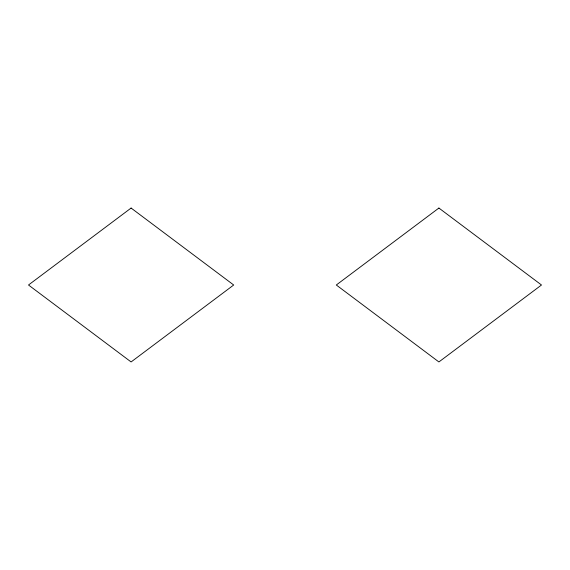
<?xml version="1.0" encoding="UTF-8"?>
<svg xmlns="http://www.w3.org/2000/svg" width="570" height="570" viewBox="0 0 570 570"><rect width="100%" height="100%" fill="white"/><g stroke="black" fill="none" stroke-linecap="round" stroke-linejoin="round"><path stroke-width="0.85" d="M131.1 208.05L28.5 285L131.1 361.95L233.7 285L131.1 208.05M438.9 208.05L336.3 285L438.9 361.95L541.5 285L438.9 208.05"/></g></svg>
